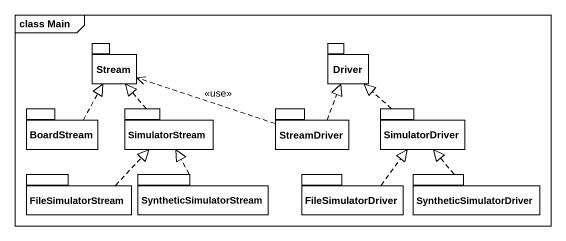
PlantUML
@startuml
mainframe class Main
package Stream #FFFFFF {
}
package Driver #FFFFFF {
}
package BoardStream #FFFFFF {
}
package SimulatorStream #FFFFFF {
}
package StreamDriver #FFFFFF {
}
package SimulatorDriver #FFFFFF {
}
package FileSimulatorStream #FFFFFF {
}
package SyntheticSimulatorStream #FFFFFF {
}
package FileSimulatorDriver #FFFFFF {
}
package SyntheticSimulatorDriver #FFFFFF {
}
BoardStream .up.|> Stream
SimulatorStream .up.|> Stream
StreamDriver .left.> Stream : <<use>>
StreamDriver .up.|> Driver
SimulatorDriver .up.|> Driver
FileSimulatorStream .up.|> SimulatorStream
SyntheticSimulatorStream .up.|> SimulatorStream
FileSimulatorDriver .up.|> SimulatorDriver
SyntheticSimulatorDriver .up.|> SimulatorDriver
@enduml
